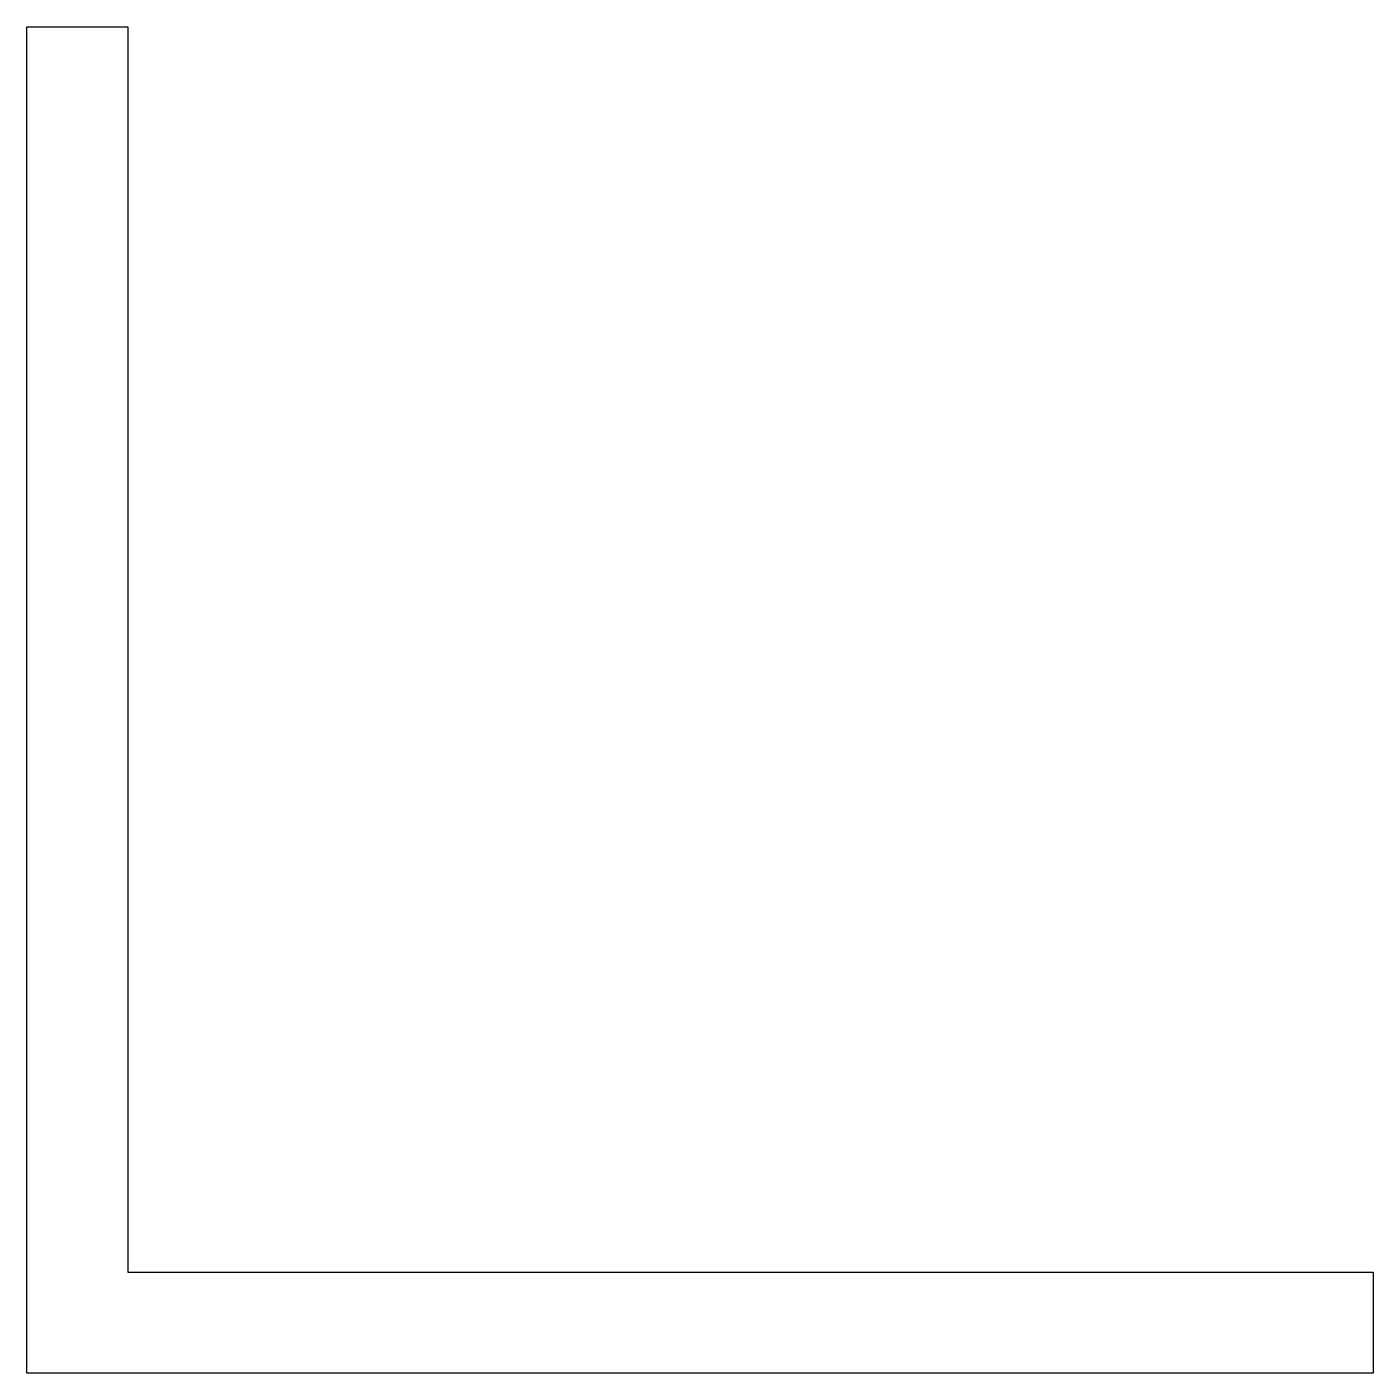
# Model space of a CAD drawing. Extents: x 143.3 to 183.3, y 196.3 to 236.3.
import ezdxf

# ---------------------------------------------------------------- set-up
doc = ezdxf.new("R2010")
doc.units = 0
doc.header["$LTSCALE"] = 15
doc.layers.get('0').update_dxf_attribs({"linetype": 'CONTINUOUS'})

msp = doc.modelspace()

# ---------------------------------------------------------------- linework, layer by layer
at = {"color": 0, "linetype": 'BYBLOCK'}
for p, q in [((143.289, 196.269), (143.289, 236.269)), ((143.289, 236.269), (146.289, 236.269)), ((146.289, 236.269), (146.289, 199.269)), ((146.289, 199.269), (183.289, 199.269)), ((183.289, 199.269), (183.289, 196.269)), ((183.289, 196.269), (143.289, 196.269))]:
    msp.add_line(p, q, dxfattribs=at)

doc.saveas('drawing.dxf')
